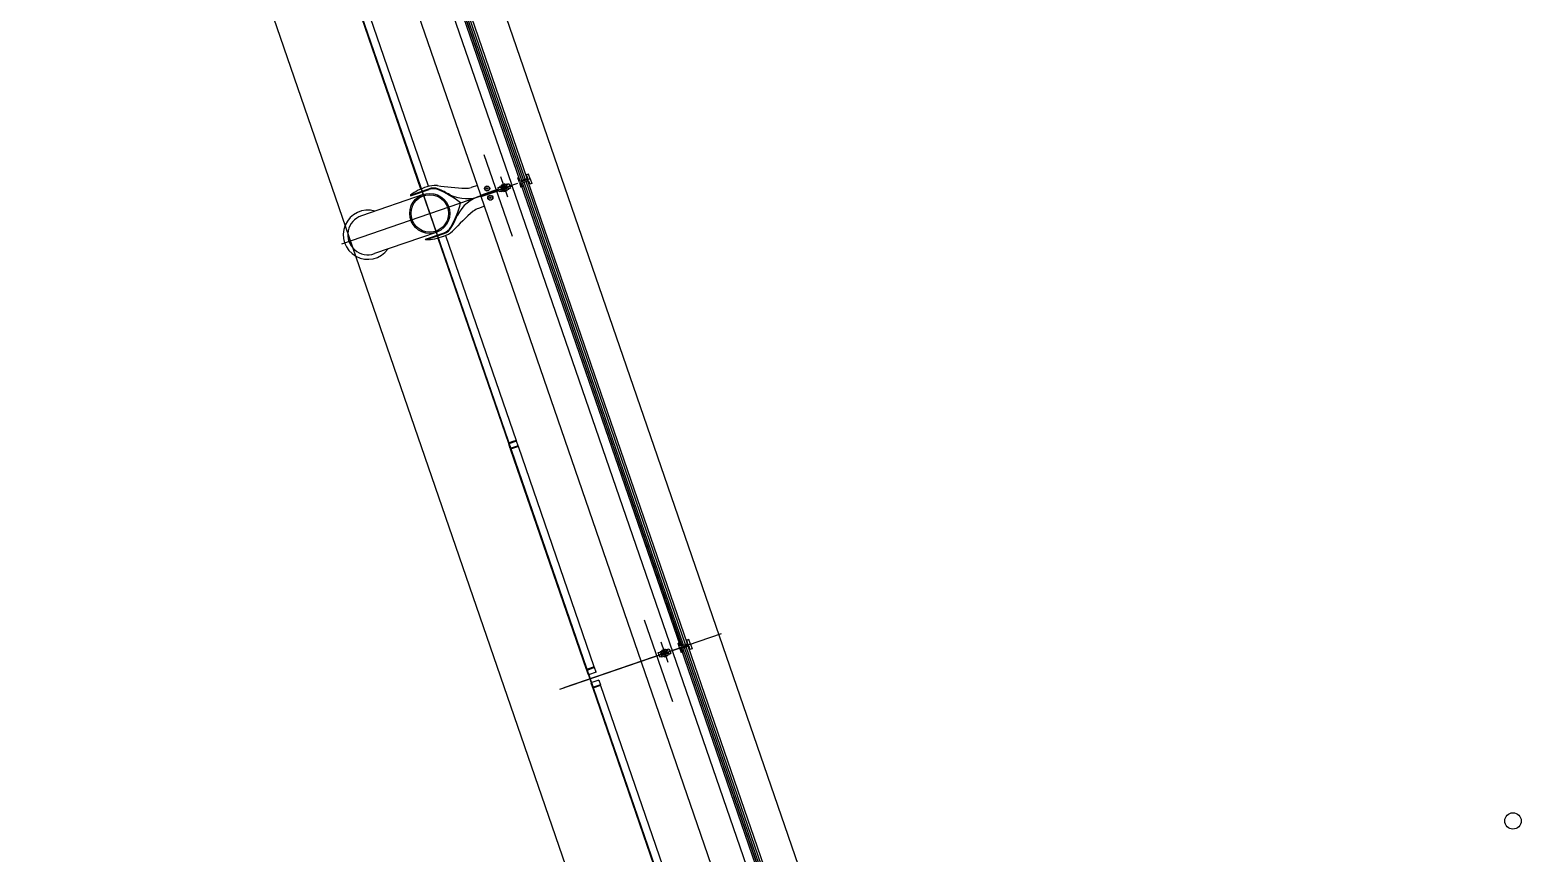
# Model space of a CAD drawing. Extents: x 809434 to 809707, y 818708 to 819364.
# Drawn here: x 809494.77 to 809503.86, y 819305.92 to 819310.94 of the extents above; entities that cross this region are included whole.
import ezdxf

# ---------------------------------------------------------------- set-up
doc = ezdxf.new("R2010")
doc.units = 0
for name, color, linetype in [('MAJ630__', 7, 'Continuous'), ('MAJ640__', 7, 'Continuous'), ('MAJ640__1', 7, 'Continuous'), ('MMH294_S', 7, 'Continuous')]:
    doc.layers.add(name, color=color, linetype=linetype)

msp = doc.modelspace()

# ---------------------------------------------------------------- linework, layer by layer
at = {"layer": 'MAJ630__'}
for p, q in [((809499.9438, 819304.4199), (809496.037, 819315.7661)), ((809497.516, 819309.9349), (809495.5642, 819315.6033)), ((809497.7563, 819310.0203), (809496.7845, 819312.8427)), ((809497.7988, 819310.035), (809496.827, 819312.8574)), ((809497.749, 819310.0416), (809497.7416, 819310.0391)), ((809497.7514, 819310.0107), (809497.7416, 819310.0391)), ((809497.7563, 819310.0203), (809497.749, 819310.0416)), ((809497.8169, 819310.0333), (809497.7514, 819310.0107)), ((809497.8169, 819310.0333), (809497.7514, 819310.0107)), ((809497.7514, 819310.0107), (809497.7612, 819309.9824)), ((809497.8022, 819310.0361), (809497.7563, 819310.0203)), ((809497.8071, 819310.022), (809497.7612, 819310.0062)), ((809497.7612, 819310.0062), (809497.7685, 819309.9849)), ((809498.733, 819307.1838), (809497.7612, 819310.0061)), ((809497.7685, 819309.9849), (809497.7612, 819309.9824)), ((809497.8071, 819310.0616), (809497.7949, 819310.0574)), ((809497.8022, 819310.0361), (809497.7949, 819310.0574)), ((809498.7755, 819307.1984), (809497.8038, 819310.0205)), ((809497.8169, 819310.0333), (809497.8071, 819310.0616)), ((809497.8071, 819310.022), (809497.8144, 819310.0007)), ((809497.8267, 819310.0049), (809497.8144, 819310.0007)), ((809497.8169, 819310.0333), (809497.8267, 819310.0049)), ((809497.1658, 819309.9384), (809496.7891, 819309.8087)), ((809499.471, 819304.2571), (809497.5192, 819309.9255)), ((809497.2454, 819309.7072), (809496.8687, 819309.5775)), ((809498.7257, 819307.2051), (809498.7183, 819307.2025)), ((809498.7281, 819307.1742), (809498.7183, 819307.2025)), ((809498.733, 819307.1838), (809498.7257, 819307.2051)), ((809498.7936, 819307.1967), (809498.7281, 819307.1742)), ((809498.7936, 819307.1967), (809498.7281, 819307.1742)), ((809498.7281, 819307.1742), (809498.7379, 819307.1458)), ((809498.7789, 819307.1996), (809498.733, 819307.1838)), ((809498.7838, 819307.1854), (809498.7379, 819307.1696)), ((809499.7097, 819304.3472), (809498.7379, 819307.1696)), ((809498.7379, 819307.1696), (809498.7452, 819307.1483)), ((809498.7838, 819307.2251), (809498.7716, 819307.2209)), ((809498.7789, 819307.1996), (809498.7716, 819307.2209)), ((809499.7522, 819304.3619), (809498.7804, 819307.1842)), ((809498.7936, 819307.1967), (809498.7838, 819307.2251)), ((809498.7838, 819307.1854), (809498.7911, 819307.1641)), ((809498.8034, 819307.1684), (809498.7911, 819307.1641)), ((809498.7936, 819307.1967), (809498.8034, 819307.1684)), ((809498.7452, 819307.1483), (809498.7379, 819307.1458))]:
    msp.add_line(p, q, dxfattribs=at)
for points in [[(809497.4956, 819309.994), (809497.4588, 819309.9814)], [(809497.0875, 819309.9345), (809497.0889, 819309.9305), (809497.2017, 819309.9694)], [(809497.5396, 819309.8664), (809497.5028, 819309.8537)], [(809497.1813, 819309.662), (809497.18, 819309.666), (809497.2928, 819309.7049)]]:
    msp.add_lwpolyline(points, dxfattribs=at)
for radius in [0.1223, 0.1143]:
    msp.add_circle((809497.2056, 819309.8228), radius, dxfattribs=at)
for centre, radius, start, end in [((809497.2876, 819309.6605), 0.3393, 107.29394, 126.13928), ((809497.2421, 819309.8212), 0.1724, 87.60393, 108.72489), ((809497.2485, 819309.9735), 0.02, 80.57421, 87.60393), ((809497.4712, 819311.3153), 1.3402, 260.57421, 267.92155), ((809497.2261, 819309.8985), 0.075, 68.03764, 109), ((809497.0437, 819309.446), 0.5628, 51.63214, 68.03764), ((809497.4263, 819310.0759), 0.1, 267.92155, 289), ((809496.8289, 819309.6931), 0.15, 73.58736, 324.41264), ((809496.8289, 819309.6931), 0.1223, 108.99761, 289.00235), ((809496.8461, 819310.02), 0.5628, 329.96236, 346.36786), ((809498.3338, 819308.8102), 1.3402, 130.07845, 137.42579), ((809497.5353, 819309.7592), 0.1, 109, 130.07845), ((809497.2334, 819309.8465), 0.1724, 289.2751, 310.39607), ((809497.2684, 819309.7758), 0.075, 289, 329.96236), ((809497.3321, 819309.7304), 0.02, 310.39607, 317.42579), ((809497.1703, 819310.0012), 0.3393, 271.86071, 290.70605)]:
    msp.add_arc(centre, radius, start, end, dxfattribs=at)
at = {"layer": 'MAJ640__'}
for p, q in [((809497.7051, 819310.0001), (809495.7533, 819315.6684)), ((809497.7657, 819310.0236), (809496.7939, 819312.846)), ((809497.7665, 819310.0238), (809496.7946, 819312.8462)), ((809497.7759, 819310.0271), (809496.8041, 819312.8495)), ((809497.7873, 819310.031), (809496.8154, 819312.8534)), ((809497.6214, 819309.9818), (809497.6318, 819309.9854)), ((809497.6761, 819310.002), (809497.6321, 819309.9868)), ((809497.6412, 819309.982), (809497.672, 819309.9926)), ((809497.6419, 819309.9944), (809497.6637, 819310.0019)), ((809497.6426, 819309.9957), (809497.6419, 819309.9944)), ((809497.6419, 819309.9944), (809497.6429, 819309.9916)), ((809497.6624, 819310.0026), (809497.6426, 819309.9957)), ((809497.6429, 819309.9916), (809497.6647, 819309.9991)), ((809497.6453, 819309.9924), (809497.645, 819309.9918)), ((809497.6451, 819309.9913), (809497.645, 819309.9918)), ((809497.6623, 819309.9983), (809497.6629, 819309.998)), ((809497.6624, 819310.0026), (809497.6637, 819310.0019)), ((809497.6631, 819309.9975), (809497.6629, 819309.998)), ((809497.6637, 819310.0019), (809497.6647, 819309.9991)), ((809497.6796, 819309.9953), (809497.672, 819309.9926)), ((809497.6772, 819310.001), (809497.6876, 819310.0046)), ((809497.6876, 819310.0046), (809497.6909, 819309.9952)), ((809497.6909, 819309.9952), (809497.7051, 819310.0001)), ((809497.6941, 819309.9857), (809497.7083, 819309.9906)), ((809497.6941, 819309.9857), (809497.6974, 819309.9763)), ((809499.6601, 819304.3222), (809497.7083, 819309.9906)), ((809498.7424, 819307.187), (809497.7706, 819310.0094)), ((809498.7432, 819307.1873), (809497.7713, 819310.0097)), ((809498.7526, 819307.1905), (809497.7808, 819310.0129)), ((809498.764, 819307.1944), (809497.7921, 819310.0168)), ((809497.516, 819309.9349), (809497.6247, 819309.9724)), ((809497.5192, 819309.9255), (809497.6279, 819309.9629)), ((809497.6247, 819309.9724), (809497.6214, 819309.9818)), ((809497.6312, 819309.9535), (809497.6279, 819309.9629)), ((809497.6416, 819309.9571), (809497.6312, 819309.9535)), ((809497.6335, 819309.9794), (809497.6411, 819309.982)), ((809497.6468, 819309.9654), (809497.6392, 819309.9628)), ((809497.6469, 819309.9655), (809497.6777, 819309.9761)), ((809497.6759, 819309.9665), (809497.6541, 819309.959)), ((809497.6541, 819309.959), (809497.6551, 819309.9562)), ((809497.6769, 819309.9636), (809497.6551, 819309.9562)), ((809497.6564, 819309.9555), (809497.6551, 819309.9562)), ((809497.656, 819309.9596), (809497.6557, 819309.9606)), ((809497.6564, 819309.9555), (809497.6762, 819309.9624)), ((809497.674, 819309.9658), (809497.6737, 819309.9668)), ((809497.6759, 819309.9665), (809497.6769, 819309.9636)), ((809497.6762, 819309.9624), (809497.6769, 819309.9636)), ((809497.687, 819309.9727), (809497.6974, 819309.9763)), ((809498.6539, 819307.1645), (809498.6643, 819307.1681)), ((809498.6643, 819307.1681), (809498.6741, 819307.1397)), ((809499.7191, 819304.3505), (809498.7473, 819307.1728)), ((809499.7199, 819304.3507), (809498.748, 819307.1731)), ((809499.7293, 819304.354), (809498.7575, 819307.1764)), ((809499.7407, 819304.3579), (809498.7688, 819307.1803)), ((809498.5981, 819307.1453), (809498.6085, 819307.1489)), ((809498.6079, 819307.1169), (809498.5981, 819307.1453)), ((809498.6183, 819307.1205), (809498.6079, 819307.1169)), ((809498.6528, 819307.1654), (809498.6088, 819307.1503)), ((809498.6102, 819307.1428), (809498.6178, 819307.1454)), ((809498.6235, 819307.1289), (809498.6159, 819307.1263)), ((809498.6179, 819307.1455), (809498.6487, 819307.1561)), ((809498.6186, 819307.1579), (809498.6404, 819307.1654)), ((809498.6193, 819307.1592), (809498.6186, 819307.1579)), ((809498.6186, 819307.1579), (809498.6196, 819307.1551)), ((809498.6391, 819307.166), (809498.6193, 819307.1592)), ((809498.6196, 819307.1551), (809498.6414, 819307.1625)), ((809498.622, 819307.1559), (809498.6217, 819307.1552)), ((809498.6218, 819307.1548), (809498.6217, 819307.1552)), ((809498.6236, 819307.1289), (809498.6544, 819307.1395)), ((809498.6526, 819307.1299), (809498.6308, 819307.1224)), ((809498.6308, 819307.1224), (809498.6318, 819307.1196)), ((809498.6536, 819307.1271), (809498.6318, 819307.1196)), ((809498.6331, 819307.119), (809498.6318, 819307.1196)), ((809498.6327, 819307.1231), (809498.6324, 819307.124)), ((809498.6331, 819307.119), (809498.6529, 819307.1258)), ((809498.639, 819307.1617), (809498.6396, 819307.1614)), ((809498.6391, 819307.166), (809498.6404, 819307.1654)), ((809498.6398, 819307.1609), (809498.6396, 819307.1614)), ((809498.6404, 819307.1654), (809498.6414, 819307.1625)), ((809498.6563, 819307.1587), (809498.6487, 819307.1561)), ((809498.6507, 819307.1293), (809498.6504, 819307.1302)), ((809498.6526, 819307.1299), (809498.6536, 819307.1271)), ((809498.6529, 819307.1258), (809498.6536, 819307.1271)), ((809498.6637, 819307.1361), (809498.6741, 819307.1397))]:
    msp.add_line(p, q, dxfattribs=at)
for points in [[(809497.0875, 819309.9345), (809497.2003, 819309.9734)], [(809497.6427, 819309.9561), (809497.6867, 819309.9712)], [(809497.1813, 819309.662), (809497.2942, 819309.7009)], [(809498.6194, 819307.1196), (809498.6634, 819307.1347)]]:
    msp.add_lwpolyline(points, dxfattribs=at)
for centre, radius in [((809497.5551, 819309.9749), 0.0155), ((809497.5551, 819309.9749), 0.0135), ((809497.6594, 819309.979), 0.006), ((809497.5551, 819309.9749), 0.0042), ((809497.5746, 819309.9181), 0.0155), ((809497.5746, 819309.9181), 0.0135), ((809497.5746, 819309.9181), 0.0042), ((809498.6361, 819307.1425), 0.006)]:
    msp.add_circle(centre, radius, dxfattribs=at)
for centre, radius, start, end in [((809497.6594, 819309.979), 0.0109, 101.1265, 116.87349), ((809497.6594, 819309.979), 0.0095, 325.18264, 72.81736), ((809497.2261, 819309.8985), 0.0792, 68.03764, 109), ((809497.0437, 819309.446), 0.567, 59.89592, 68.03764), ((809497.3381, 819309.9539), 0.02, 239.89592, 251.32459), ((809497.43, 819310.1436), 0.2307, 244.76877, 292.32268), ((809497.58, 819309.7081), 0.2307, 105.67731, 153.23123), ((809497.58, 819309.7081), 0.2307, 105.67731, 112.32268), ((809497.43, 819310.1436), 0.2307, 285.67731, 292.32268), ((809497.6594, 819309.979), 0.0095, 146.69488, 251.30512), ((809497.6594, 819309.979), 0.0109, 281.1265, 296.87349), ((809496.8461, 819310.02), 0.567, 329.96236, 338.10407), ((809497.3907, 819309.8011), 0.02, 146.67541, 158.10407), ((809497.2684, 819309.7758), 0.0792, 289, 329.96236), ((809498.6361, 819307.1425), 0.0095, 146.69488, 251.30512), ((809498.6361, 819307.1425), 0.0109, 101.1265, 116.87349), ((809498.6361, 819307.1425), 0.0109, 281.1265, 296.87349), ((809498.6361, 819307.1425), 0.0095, 325.18264, 72.81736)]:
    msp.add_arc(centre, radius, start, end, dxfattribs=at)
for points, degree in [([(809497.6318, 819309.9861), (809497.6318, 819309.9862), (809497.6318, 819309.9862), (809497.6318, 819309.9863), (809497.6319, 819309.9864), (809497.6319, 819309.9865), (809497.6319, 819309.9865), (809497.6319, 819309.9865), (809497.6319, 819309.9866), (809497.6319, 819309.9866), (809497.632, 819309.9867), (809497.632, 819309.9867), (809497.632, 819309.9868), (809497.6321, 819309.9868), (809497.6321, 819309.9868), (809497.6321, 819309.9868)], 3), ([(809497.6327, 819309.9799), (809497.6326, 819309.9803), (809497.6325, 819309.9806), (809497.6323, 819309.9815), (809497.6322, 819309.982), (809497.632, 819309.9831), (809497.6319, 819309.9837), (809497.6319, 819309.9849), (809497.6318, 819309.9855), (809497.6318, 819309.9861)], 3), ([(809497.6523, 819309.9856), (809497.6523, 819309.9855), (809497.6523, 819309.9855), (809497.6522, 819309.9854), (809497.6522, 819309.9854), (809497.652, 819309.9851), (809497.6519, 819309.985), (809497.6517, 819309.9846), (809497.6516, 819309.9844), (809497.6515, 819309.9843)], 3), ([(809497.6544, 819309.9888), (809497.6533, 819309.9871), (809497.6523, 819309.9856)], 2), ([(809497.661, 819309.9885), (809497.6592, 819309.9891), (809497.6573, 819309.9898)], 2), ([(809497.6624, 819309.988), (809497.6623, 819309.9881), (809497.662, 819309.9882), (809497.6616, 819309.9883), (809497.6614, 819309.9884), (809497.6612, 819309.9885), (809497.6611, 819309.9885), (809497.661, 819309.9885), (809497.661, 819309.9885), (809497.661, 819309.9885)], 3), ([(809497.6777, 819309.9761), (809497.6777, 819309.9761), (809497.6777, 819309.9761), (809497.6776, 819309.9763), (809497.6776, 819309.9765), (809497.6775, 819309.977), (809497.6774, 819309.9774), (809497.6772, 819309.9787), (809497.6771, 819309.9797), (809497.6766, 819309.982), (809497.6763, 819309.9832), (809497.6756, 819309.9855), (809497.6751, 819309.9866), (809497.6741, 819309.9887), (809497.6736, 819309.9896), (809497.6729, 819309.9909), (809497.6726, 819309.9914), (809497.6722, 819309.992), (809497.6721, 819309.9923), (809497.672, 819309.9925), (809497.672, 819309.9926), (809497.672, 819309.9926)], 3), ([(809497.6761, 819310.002), (809497.6761, 819310.002), (809497.6762, 819310.002), (809497.6762, 819310.002), (809497.6763, 819310.002), (809497.6764, 819310.0019), (809497.6764, 819310.0019), (809497.6764, 819310.0019), (809497.6765, 819310.0019), (809497.6765, 819310.0018), (809497.6766, 819310.0018), (809497.6766, 819310.0018), (809497.6766, 819310.0017), (809497.6767, 819310.0017), (809497.6767, 819310.0016), (809497.6768, 819310.0016)], 3), ([(809497.6768, 819310.0016), (809497.6772, 819310.0011), (809497.6775, 819310.0006), (809497.6782, 819309.9996), (809497.6785, 819309.9991), (809497.679, 819309.9981), (809497.6793, 819309.9977), (809497.6797, 819309.9969), (809497.6798, 819309.9965), (809497.6799, 819309.9962)], 3), ([(809497.68, 819309.996), (809497.68, 819309.996), (809497.68, 819309.996), (809497.68, 819309.9959), (809497.68, 819309.9958), (809497.68, 819309.9956), (809497.68, 819309.9955), (809497.6799, 819309.9954), (809497.6798, 819309.9954), (809497.6797, 819309.9953), (809497.6797, 819309.9953), (809497.6796, 819309.9953), (809497.6796, 819309.9953), (809497.6796, 819309.9953)], 3), ([(809497.68, 819309.996), (809497.68, 819309.996), (809497.68, 819309.9961), (809497.68, 819309.9961), (809497.68, 819309.9961), (809497.6799, 819309.9962), (809497.6799, 819309.9962), (809497.6799, 819309.9962)], 3), ([(809497.6327, 819309.9799), (809497.6327, 819309.9799), (809497.6327, 819309.9799), (809497.6327, 819309.9798), (809497.6327, 819309.9798), (809497.6327, 819309.9798), (809497.6327, 819309.9798), (809497.6327, 819309.9797)], 3), ([(809497.6335, 819309.9794), (809497.6335, 819309.9794), (809497.6335, 819309.9794), (809497.6334, 819309.9794), (809497.6334, 819309.9794), (809497.6333, 819309.9793), (809497.6333, 819309.9793), (809497.6332, 819309.9794), (809497.6331, 819309.9794), (809497.633, 819309.9794), (809497.6329, 819309.9795), (809497.6328, 819309.9796), (809497.6328, 819309.9797), (809497.6327, 819309.9797)], 3), ([(809497.6388, 819309.9621), (809497.6388, 819309.9621), (809497.6388, 819309.9621), (809497.6388, 819309.9622), (809497.6388, 819309.9623), (809497.6388, 819309.9625), (809497.6388, 819309.9625), (809497.6389, 819309.9627), (809497.639, 819309.9627), (809497.6391, 819309.9628), (809497.6391, 819309.9628), (809497.6392, 819309.9628), (809497.6392, 819309.9628), (809497.6392, 819309.9628)], 3), ([(809497.6388, 819309.9621), (809497.6388, 819309.962), (809497.6388, 819309.962), (809497.6388, 819309.962), (809497.6388, 819309.962), (809497.6389, 819309.9619), (809497.6389, 819309.9619), (809497.6389, 819309.9619)], 3), ([(809497.642, 819309.9565), (809497.6416, 819309.957), (809497.6413, 819309.9575), (809497.6406, 819309.9585), (809497.6403, 819309.959), (809497.6398, 819309.9599), (809497.6395, 819309.9604), (809497.6391, 819309.9612), (809497.639, 819309.9616), (809497.6389, 819309.9619)], 3), ([(809497.6411, 819309.982), (809497.6411, 819309.982), (809497.6411, 819309.982), (809497.6412, 819309.9818), (809497.6412, 819309.9816), (809497.6413, 819309.981), (809497.6414, 819309.9806), (809497.6416, 819309.9794), (809497.6417, 819309.9784), (809497.6422, 819309.9761), (809497.6425, 819309.9749), (809497.6432, 819309.9726), (809497.6437, 819309.9715), (809497.6447, 819309.9694), (809497.6452, 819309.9685), (809497.6459, 819309.9672), (809497.6462, 819309.9667), (809497.6465, 819309.966), (809497.6467, 819309.9658), (809497.6467, 819309.9656), (809497.6468, 819309.9655), (809497.6468, 819309.9654)], 3), ([(809497.6411, 819309.982), (809497.6411, 819309.982), (809497.6412, 819309.982), (809497.6412, 819309.982)], 2), ([(809497.6427, 819309.9561), (809497.6427, 819309.9561), (809497.6426, 819309.9561), (809497.6426, 819309.9561), (809497.6425, 819309.9561), (809497.6424, 819309.9562), (809497.6424, 819309.9562), (809497.6423, 819309.9562), (809497.6423, 819309.9562), (809497.6423, 819309.9563), (809497.6422, 819309.9563), (809497.6422, 819309.9563), (809497.6421, 819309.9564), (809497.6421, 819309.9564), (809497.642, 819309.9565), (809497.642, 819309.9565)], 3), ([(809497.6469, 819309.9655), (809497.6469, 819309.9655), (809497.6468, 819309.9655), (809497.6468, 819309.9654)], 2), ([(809497.6469, 819309.9655), (809497.6469, 819309.9655), (809497.6468, 819309.9655), (809497.6468, 819309.9654)], 2), ([(809497.6564, 819309.97), (809497.6565, 819309.97), (809497.6567, 819309.9699), (809497.6572, 819309.9698), (809497.6574, 819309.9697), (809497.6576, 819309.9696), (809497.6577, 819309.9696), (809497.6578, 819309.9696), (809497.6578, 819309.9695), (809497.6578, 819309.9695)], 3), ([(809497.6578, 819309.9695), (809497.6596, 819309.969), (809497.6615, 819309.9683)], 2), ([(809497.6643, 819309.9693), (809497.6655, 819309.971), (809497.6665, 819309.9725)], 2), ([(809497.6665, 819309.9725), (809497.6665, 819309.9725), (809497.6665, 819309.9726), (809497.6666, 819309.9726), (809497.6666, 819309.9727), (809497.6668, 819309.9729), (809497.6669, 819309.9731), (809497.6671, 819309.9735), (809497.6672, 819309.9737), (809497.6673, 819309.9738)], 3), ([(809497.6853, 819309.9787), (809497.6847, 819309.9785), (809497.684, 819309.9783), (809497.6824, 819309.9777), (809497.6815, 819309.9774), (809497.6799, 819309.9769), (809497.6793, 819309.9766), (809497.6784, 819309.9763), (809497.678, 819309.9762), (809497.6777, 819309.9761)], 3), ([(809497.6853, 819309.9787), (809497.6844, 819309.9784), (809497.6836, 819309.9781), (809497.6827, 819309.9778), (809497.6814, 819309.9774), (809497.6801, 819309.9769), (809497.6788, 819309.9765), (809497.6785, 819309.9764), (809497.6781, 819309.9762), (809497.6777, 819309.9761)], 3), ([(809497.6853, 819309.9787), (809497.6853, 819309.9787), (809497.6853, 819309.9787), (809497.6853, 819309.9787), (809497.6854, 819309.9787), (809497.6855, 819309.9787), (809497.6855, 819309.9787), (809497.6856, 819309.9787), (809497.6857, 819309.9787), (809497.6858, 819309.9786), (809497.6859, 819309.9786), (809497.686, 819309.9785), (809497.686, 819309.9784), (809497.6861, 819309.9783)], 3), ([(809497.6861, 819309.9781), (809497.6861, 819309.9782), (809497.6861, 819309.9782), (809497.6861, 819309.9782), (809497.6861, 819309.9783), (809497.6861, 819309.9783), (809497.6861, 819309.9783), (809497.6861, 819309.9783)], 3), ([(809497.6861, 819309.9781), (809497.6862, 819309.9778), (809497.6863, 819309.9775), (809497.6865, 819309.9766), (809497.6866, 819309.9761), (809497.6868, 819309.975), (809497.6869, 819309.9744), (809497.6869, 819309.9732), (809497.687, 819309.9726), (809497.687, 819309.972)], 3), ([(809497.687, 819309.972), (809497.687, 819309.9719), (809497.687, 819309.9719), (809497.6869, 819309.9718), (809497.6869, 819309.9717), (809497.6869, 819309.9716), (809497.6869, 819309.9716), (809497.6869, 819309.9715), (809497.6869, 819309.9715), (809497.6869, 819309.9714), (809497.6868, 819309.9714), (809497.6868, 819309.9714), (809497.6868, 819309.9713), (809497.6867, 819309.9713), (809497.6867, 819309.9713), (809497.6867, 819309.9712)], 3), ([(809498.6085, 819307.1495), (809498.6085, 819307.1496), (809498.6085, 819307.1497), (809498.6086, 819307.1498), (809498.6086, 819307.1498), (809498.6086, 819307.1499), (809498.6086, 819307.1499), (809498.6086, 819307.15), (809498.6086, 819307.15), (809498.6086, 819307.1501), (809498.6087, 819307.1501), (809498.6087, 819307.1502), (809498.6087, 819307.1502), (809498.6088, 819307.1503), (809498.6088, 819307.1503), (809498.6088, 819307.1503)], 3), ([(809498.6094, 819307.1434), (809498.6093, 819307.1437), (809498.6092, 819307.1441), (809498.609, 819307.1449), (809498.6089, 819307.1455), (809498.6087, 819307.1466), (809498.6086, 819307.1471), (809498.6086, 819307.1483), (809498.6085, 819307.1489), (809498.6085, 819307.1495)], 3), ([(809498.6094, 819307.1434), (809498.6094, 819307.1434), (809498.6094, 819307.1433), (809498.6094, 819307.1433), (809498.6094, 819307.1433), (809498.6094, 819307.1432), (809498.6094, 819307.1432), (809498.6094, 819307.1432)], 3), ([(809498.6102, 819307.1428), (809498.6102, 819307.1428), (809498.6102, 819307.1428), (809498.6102, 819307.1428), (809498.6101, 819307.1428), (809498.61, 819307.1428), (809498.61, 819307.1428), (809498.6099, 819307.1428), (809498.6098, 819307.1428), (809498.6097, 819307.1429), (809498.6096, 819307.1429), (809498.6095, 819307.1431), (809498.6095, 819307.1431), (809498.6094, 819307.1432)], 3), ([(809498.6155, 819307.1255), (809498.6155, 819307.1255), (809498.6155, 819307.1256), (809498.6155, 819307.1257), (809498.6155, 819307.1258), (809498.6155, 819307.1259), (809498.6155, 819307.126), (809498.6156, 819307.1261), (809498.6157, 819307.1261), (809498.6158, 819307.1262), (809498.6158, 819307.1263), (809498.6159, 819307.1263), (809498.6159, 819307.1263), (809498.6159, 819307.1263)], 3), ([(809498.6155, 819307.1255), (809498.6155, 819307.1255), (809498.6155, 819307.1255), (809498.6155, 819307.1254), (809498.6155, 819307.1254), (809498.6156, 819307.1254), (809498.6156, 819307.1253), (809498.6156, 819307.1253)], 3), ([(809498.6187, 819307.12), (809498.6183, 819307.1204), (809498.618, 819307.1209), (809498.6173, 819307.1219), (809498.617, 819307.1224), (809498.6165, 819307.1234), (809498.6162, 819307.1239), (809498.6159, 819307.1247), (809498.6157, 819307.125), (809498.6156, 819307.1253)], 3), ([(809498.6178, 819307.1454), (809498.6178, 819307.1455), (809498.6179, 819307.1455), (809498.6179, 819307.1455)], 2), ([(809498.6178, 819307.1454), (809498.6178, 819307.1454), (809498.6178, 819307.1454), (809498.6179, 819307.1453), (809498.6179, 819307.1451), (809498.618, 819307.1445), (809498.6181, 819307.1441), (809498.6183, 819307.1428), (809498.6184, 819307.1418), (809498.6189, 819307.1396), (809498.6192, 819307.1384), (809498.6199, 819307.136), (809498.6204, 819307.1349), (809498.6214, 819307.1328), (809498.6219, 819307.1319), (809498.6226, 819307.1306), (809498.6229, 819307.1301), (809498.6233, 819307.1295), (809498.6234, 819307.1293), (809498.6235, 819307.129), (809498.6235, 819307.1289), (809498.6235, 819307.1289)], 3), ([(809498.6194, 819307.1196), (809498.6194, 819307.1195), (809498.6193, 819307.1195), (809498.6193, 819307.1196), (809498.6192, 819307.1196), (809498.6191, 819307.1196), (809498.6191, 819307.1196), (809498.6191, 819307.1196), (809498.619, 819307.1197), (809498.619, 819307.1197), (809498.6189, 819307.1197), (809498.6189, 819307.1198), (809498.6189, 819307.1198), (809498.6188, 819307.1199), (809498.6188, 819307.1199), (809498.6187, 819307.12)], 3), ([(809498.6236, 819307.1289), (809498.6236, 819307.1289), (809498.6235, 819307.1289), (809498.6235, 819307.1289)], 2), ([(809498.6236, 819307.1289), (809498.6236, 819307.1289), (809498.6235, 819307.1289), (809498.6235, 819307.1289)], 2), ([(809498.629, 819307.149), (809498.629, 819307.149), (809498.629, 819307.149), (809498.6289, 819307.1489), (809498.6289, 819307.1488), (809498.6287, 819307.1486), (809498.6286, 819307.1484), (809498.6284, 819307.1481), (809498.6283, 819307.1479), (809498.6282, 819307.1477)], 3), ([(809498.6312, 819307.1523), (809498.63, 819307.1505), (809498.629, 819307.149)], 2), ([(809498.6331, 819307.1335), (809498.6332, 819307.1334), (809498.6335, 819307.1334), (809498.6339, 819307.1332), (809498.6341, 819307.1331), (809498.6343, 819307.1331), (809498.6344, 819307.133), (809498.6345, 819307.133), (809498.6345, 819307.133), (809498.6345, 819307.133)], 3), ([(809498.6377, 819307.152), (809498.6359, 819307.1526), (809498.634, 819307.1532)], 2), ([(809498.6345, 819307.133), (809498.6363, 819307.1324), (809498.6382, 819307.1317)], 2), ([(809498.6391, 819307.1515), (809498.639, 819307.1515), (809498.6388, 819307.1516), (809498.6383, 819307.1518), (809498.6381, 819307.1518), (809498.6379, 819307.1519), (809498.6378, 819307.1519), (809498.6377, 819307.152), (809498.6377, 819307.152), (809498.6377, 819307.152)], 3), ([(809498.6411, 819307.1327), (809498.6422, 819307.1344), (809498.6432, 819307.136)], 2), ([(809498.6432, 819307.136), (809498.6432, 819307.136), (809498.6432, 819307.136), (809498.6433, 819307.1361), (809498.6433, 819307.1362), (809498.6435, 819307.1364), (809498.6436, 819307.1366), (809498.6438, 819307.1369), (809498.6439, 819307.1371), (809498.644, 819307.1373)], 3), ([(809498.6544, 819307.1395), (809498.6544, 819307.1396), (809498.6544, 819307.1396), (809498.6543, 819307.1397), (809498.6543, 819307.1399), (809498.6542, 819307.1405), (809498.6541, 819307.1409), (809498.6539, 819307.1421), (809498.6538, 819307.1431), (809498.6533, 819307.1454), (809498.653, 819307.1466), (809498.6523, 819307.1489), (809498.6518, 819307.15), (809498.6508, 819307.1521), (809498.6503, 819307.1531), (809498.6496, 819307.1544), (809498.6493, 819307.1548), (809498.649, 819307.1555), (809498.6488, 819307.1557), (809498.6488, 819307.156), (809498.6487, 819307.156), (809498.6487, 819307.1561)], 3), ([(809498.6528, 819307.1654), (809498.6528, 819307.1654), (809498.6529, 819307.1654), (809498.6529, 819307.1654), (809498.653, 819307.1654), (809498.6531, 819307.1654), (809498.6531, 819307.1654), (809498.6532, 819307.1653), (809498.6532, 819307.1653), (809498.6532, 819307.1653), (809498.6533, 819307.1652), (809498.6533, 819307.1652), (809498.6534, 819307.1652), (809498.6534, 819307.1651), (809498.6535, 819307.1651), (809498.6535, 819307.165)], 3), ([(809498.6535, 819307.165), (809498.6539, 819307.1645), (809498.6542, 819307.164), (809498.6549, 819307.1631), (809498.6552, 819307.1626), (809498.6557, 819307.1616), (809498.656, 819307.1611), (809498.6564, 819307.1603), (809498.6565, 819307.16), (809498.6566, 819307.1597)], 3), ([(809498.662, 819307.1422), (809498.6614, 819307.1419), (809498.6607, 819307.1417), (809498.6591, 819307.1412), (809498.6582, 819307.1408), (809498.6566, 819307.1403), (809498.656, 819307.1401), (809498.6551, 819307.1398), (809498.6548, 819307.1397), (809498.6544, 819307.1395)], 3), ([(809498.662, 819307.1422), (809498.6611, 819307.1419), (809498.6603, 819307.1416), (809498.6594, 819307.1412), (809498.6581, 819307.1408), (809498.6569, 819307.1404), (809498.6555, 819307.1399), (809498.6552, 819307.1398), (809498.6548, 819307.1397), (809498.6544, 819307.1395)], 3), ([(809498.6567, 819307.1595), (809498.6567, 819307.1594), (809498.6567, 819307.1594), (809498.6567, 819307.1593), (809498.6567, 819307.1592), (809498.6567, 819307.1591), (809498.6567, 819307.159), (809498.6566, 819307.1589), (809498.6565, 819307.1588), (809498.6564, 819307.1588), (809498.6564, 819307.1587), (809498.6563, 819307.1587), (809498.6563, 819307.1587), (809498.6563, 819307.1587)], 3), ([(809498.6567, 819307.1595), (809498.6567, 819307.1595), (809498.6567, 819307.1595), (809498.6567, 819307.1595), (809498.6567, 819307.1596), (809498.6566, 819307.1596), (809498.6566, 819307.1596), (809498.6566, 819307.1597)], 3), ([(809498.662, 819307.1422), (809498.662, 819307.1422), (809498.662, 819307.1422), (809498.6621, 819307.1422), (809498.6621, 819307.1422), (809498.6622, 819307.1422), (809498.6622, 819307.1422), (809498.6623, 819307.1422), (809498.6624, 819307.1422), (809498.6625, 819307.1421), (809498.6626, 819307.142), (809498.6627, 819307.1419), (809498.6628, 819307.1419), (809498.6628, 819307.1418)], 3), ([(809498.6628, 819307.1416), (809498.6628, 819307.1416), (809498.6628, 819307.1416), (809498.6628, 819307.1417), (809498.6628, 819307.1417), (809498.6628, 819307.1418), (809498.6628, 819307.1418), (809498.6628, 819307.1418)], 3), ([(809498.6628, 819307.1416), (809498.6629, 819307.1413), (809498.663, 819307.1409), (809498.6632, 819307.1401), (809498.6633, 819307.1395), (809498.6635, 819307.1384), (809498.6636, 819307.1378), (809498.6636, 819307.1366), (809498.6637, 819307.136), (809498.6637, 819307.1354)], 3), ([(809498.6637, 819307.1354), (809498.6637, 819307.1354), (809498.6637, 819307.1353), (809498.6637, 819307.1352), (809498.6636, 819307.1352), (809498.6636, 819307.1351), (809498.6636, 819307.135), (809498.6636, 819307.135), (809498.6636, 819307.135), (809498.6636, 819307.1349), (809498.6635, 819307.1349), (809498.6635, 819307.1348), (809498.6635, 819307.1348), (809498.6634, 819307.1347), (809498.6634, 819307.1347), (809498.6634, 819307.1347)], 3)]:
    msp.add_open_spline(points, degree=degree, dxfattribs=at)
at = {"layer": 'MAJ640__1'}
for p, q in [((809495.2522, 819315.4959), (809497.2056, 819309.8228)), ((809494.7688, 819315.3294), (809498.8753, 819303.4032)), ((809497.709, 819309.6814), (809497.5373, 819310.18)), ((809496.6696, 819309.6382), (809497.7416, 819310.0073)), ((809497.1461, 819309.9957), (809497.2634, 819309.6548)), ((809497.6358, 819310.0477), (809497.6785, 819309.9234)), ((809497.7988, 819310.035), (809497.8037, 819310.0208)), ((809497.2056, 819309.8228), (809499.159, 819304.1497)), ((809498.0253, 819306.9322), (809498.9835, 819307.2621)), ((809498.6857, 819306.8449), (809498.514, 819307.3435)), ((809498.6125, 819307.2112), (809498.6552, 819307.0869)), ((809498.7755, 819307.1984), (809498.7804, 819307.1842)), ((809498.2444, 819306.8059), (809498.1344, 819307.1255))]:
    msp.add_line(p, q, dxfattribs=at)
msp.add_lwpolyline([(809497.9981, 819306.9228), (809498.7558, 819307.1837)], dxfattribs=at)
for centre, radius in [((809497.8013, 819310.0279), 0.003), ((809498.778, 819307.1913), 0.003), ((809503.8055, 819306.1194), 0.05)]:
    msp.add_circle(centre, radius, dxfattribs=at)
at = {"layer": 'MMH294_S'}
for p, q in [((809497.1517, 819309.9714), (809496.7214, 819311.2213)), ((809497.1989, 819309.9881), (809496.7686, 819311.2376)), ((809497.2547, 819309.6725), (809497.685, 819308.4226)), ((809497.3021, 819309.6884), (809497.7323, 819308.4389)), ((809497.7127, 819308.4321), (809497.685, 819308.4226)), ((809497.7339, 819308.4341), (809497.6867, 819308.4179)), ((809497.6964, 819308.3895), (809497.6867, 819308.4179)), ((809497.6886, 819308.4185), (809497.6869, 819308.4232)), ((809497.7437, 819308.4058), (809497.6964, 819308.3895)), ((809497.7453, 819308.4011), (809497.6981, 819308.3848)), ((809498.1604, 819307.0421), (809497.6981, 819308.3848)), ((809497.7, 819308.3854), (809497.6983, 819308.3902)), ((809497.7323, 819308.4389), (809497.7127, 819308.4321)), ((809497.7321, 819308.4335), (809497.7304, 819308.4382)), ((809497.7437, 819308.4058), (809497.7339, 819308.4341)), ((809497.7435, 819308.4004), (809497.7418, 819308.4051)), ((809498.2076, 819307.0584), (809497.7453, 819308.4011)), ((809498.2076, 819307.0584), (809498.1604, 819307.0421)), ((809498.2093, 819307.0537), (809498.162, 819307.0374)), ((809498.1718, 819307.009), (809498.162, 819307.0374)), ((809498.1639, 819307.0381), (809498.1623, 819307.0428)), ((809498.219, 819307.0253), (809498.1718, 819307.009)), ((809498.2074, 819307.053), (809498.2058, 819307.0578)), ((809498.219, 819307.0253), (809498.2093, 819307.0537)), ((809498.2353, 819306.978), (809498.188, 819306.9618)), ((809498.188, 819306.9618), (809498.1978, 819306.9334)), ((809498.2451, 819306.9497), (809498.1978, 819306.9334)), ((809498.2467, 819306.945), (809498.1994, 819306.9287)), ((809498.1994, 819306.9287), (809498.654, 819305.6086)), ((809498.1997, 819306.9341), (809498.2013, 819306.9293)), ((809498.2353, 819306.978), (809498.2451, 819306.9497)), ((809498.2432, 819306.949), (809498.2448, 819306.9443)), ((809498.2467, 819306.945), (809498.7011, 819305.6252))]:
    msp.add_line(p, q, dxfattribs=at)

doc.saveas('drawing.dxf')
